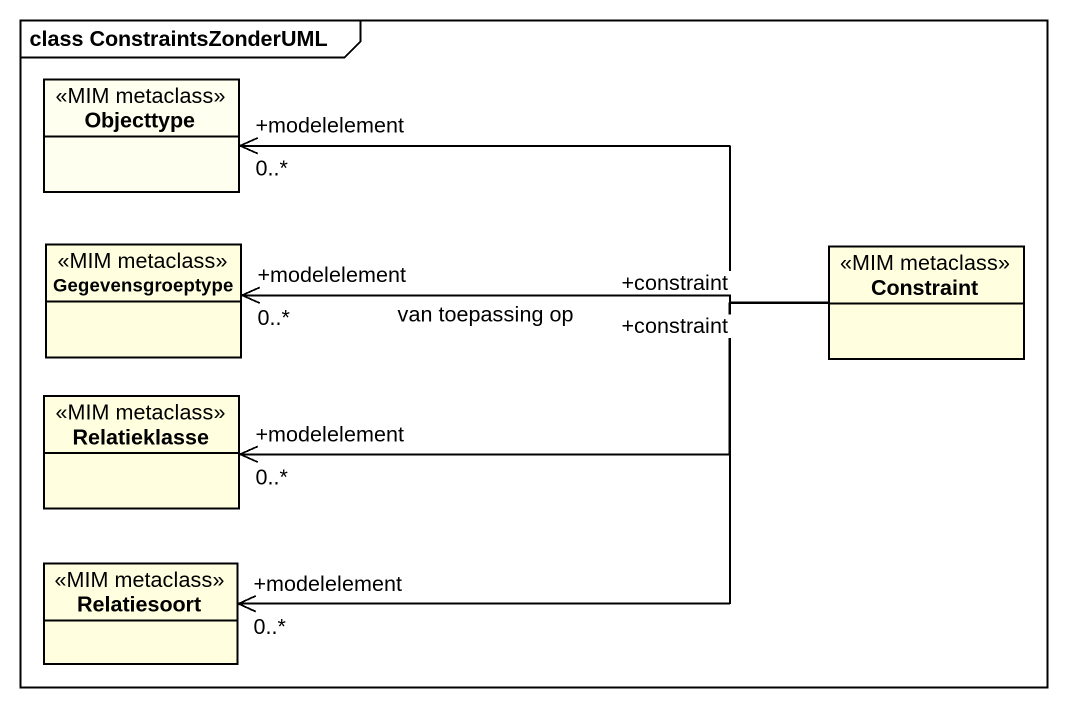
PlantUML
@startuml
mainframe class ConstraintsZonderUML
hide circle
hide empty members
class Objecttype <<MIM metaclass>> #FFFFF0
class Gegevensgroeptype <<MIM metaclass>> #FFFFE0
class Constraint <<MIM metaclass>> #FFFFE0
class Relatieklasse <<MIM metaclass>> #FFFFE0
class Relatiesoort <<MIM metaclass>> #FFFFE0
Objecttype "+modelelement\n0..*" <-right- Constraint
Gegevensgroeptype "+modelelement\n0..*" <-right- "+constraint" Constraint : van toepassing op
Constraint "+constraint" -left-> "+modelelement\n0..*" Relatiesoort
Relatieklasse "+modelelement\n0..*" <-right- Constraint
@enduml
